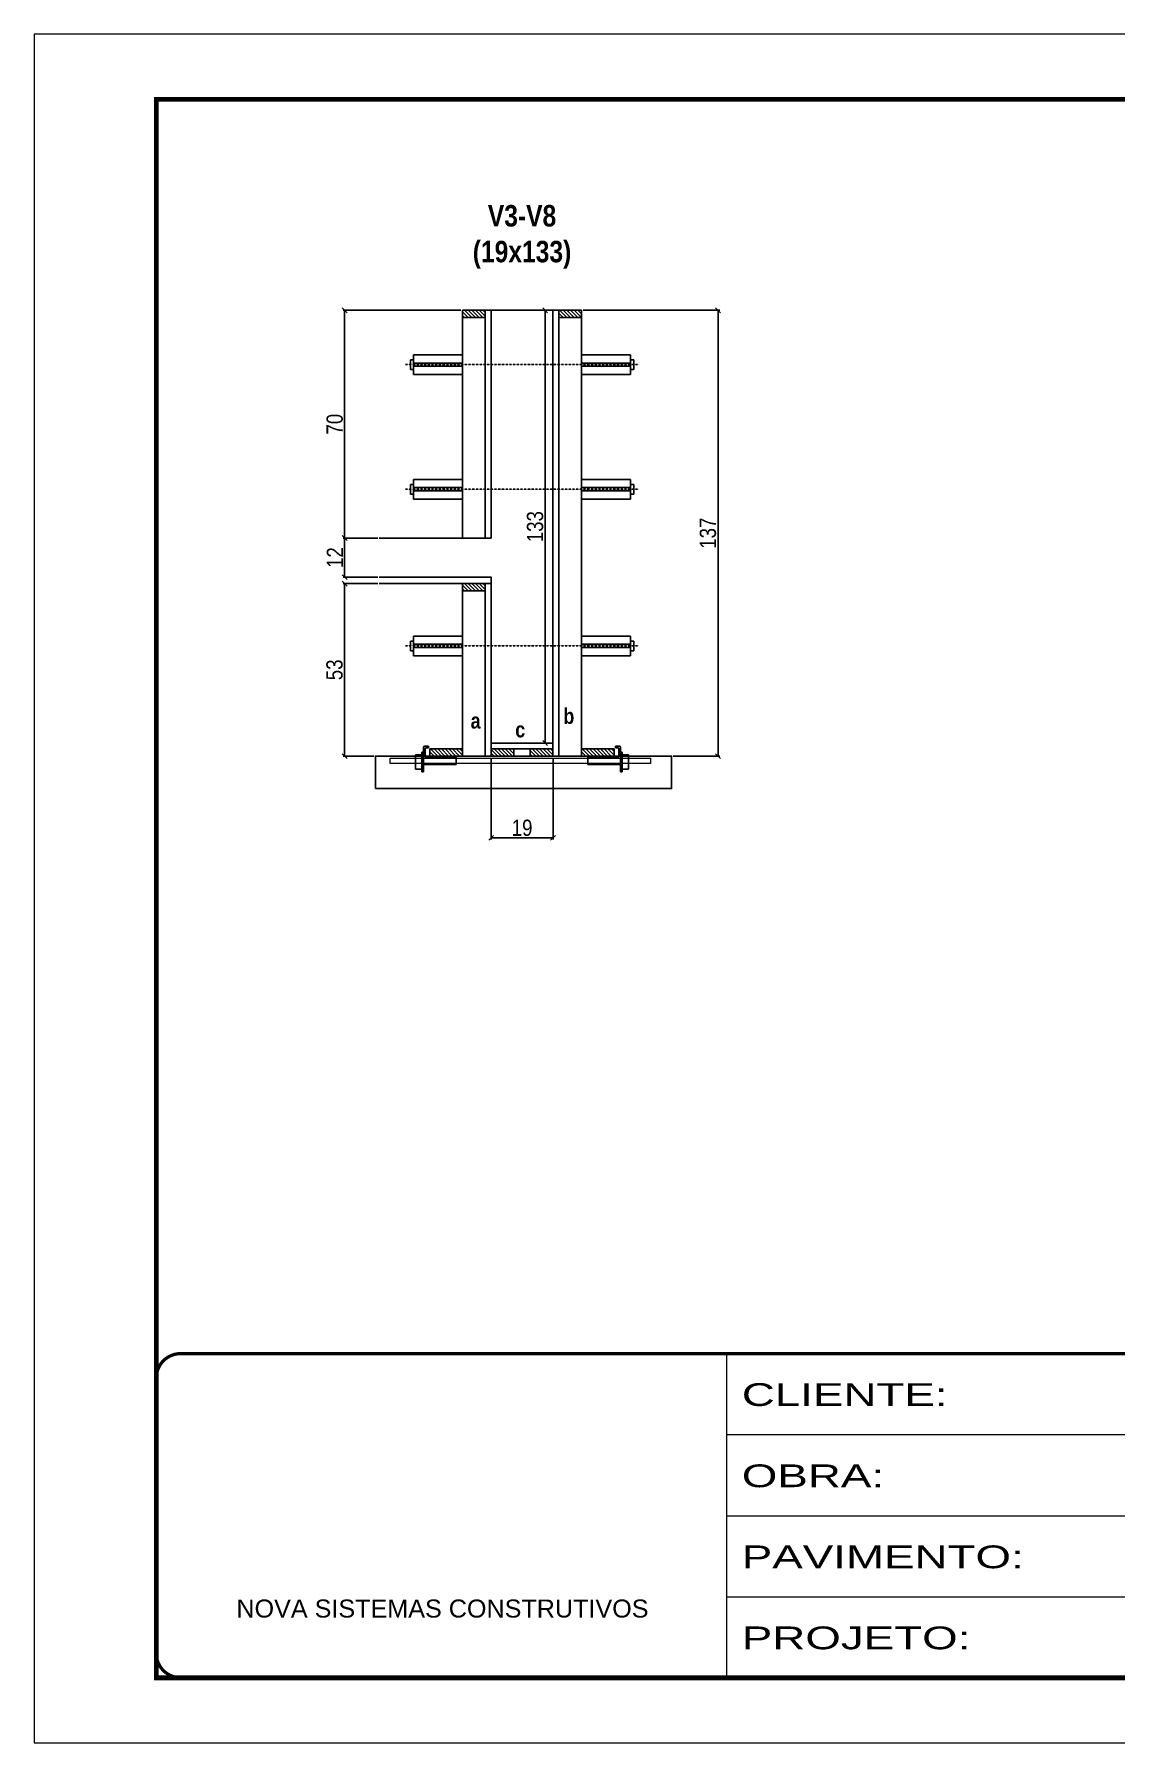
# Model space of a CAD drawing. Extents: x 3330 to 22105, y 1197 to 30204.
# Drawn here: x 16030 to 16694, y 23020 to 24070 of the extents above; entities that cross this region are included whole.
import ezdxf

# ---------------------------------------------------------------- set-up
doc = ezdxf.new("R2010")
doc.units = 0
for name, pattern in [('CONTINUO', [0]), ('DASHED', [0.75, 0.5, -0.25]), ('HIDDEN', [0.375, 0.25, -0.125])]:
    doc.linetypes.add(name, pattern=pattern)
for name, color, linetype in [('barrote', 251, 'Continuous'), ('COTA', 241, 'Continuous'), ('detalhes', 4, 'Continuous'), ('NOMENCLATURA', 7, 'Continuous'), ('Painéis', 200, 'Continuous'), ('presilha', 1, 'Continuous'), ('SARR_2.2x10', 60, 'Continuous'), ('SARR_2.2x7', 40, 'Continuous'), ('SARR_3.5x7', 81, 'Continuous'), ('TENSOR', 3, 'Continuous')]:
    doc.layers.add(name, color=color, linetype=linetype)
for name, color, linetype, lineweight in [('CONCRETO', 251, 'Continuous', 25), ('Folhas', 255, 'Continuous', 9), ('SARRAFO DE PRESSAO', 251, 'DASHED', 9), ('SCO-___-LAJ', 2, 'Continuous', 0)]:
    doc.layers.add(name, color=color, linetype=linetype, lineweight=lineweight)
doc.styles.add('ARIAL', font='arial.ttf')
doc.styles.add('COTA TECNICA 2X', font='techl___.ttf', dxfattribs={"height": 10})
doc.styles.add('TECNICA', font='techb___.ttf', dxfattribs={"height": 10})
doc.styles.add('Tecnologia', font='')
doc.styles.get('Tecnologia').set_extended_font_data('Forgotten Futurist')
doc.dimstyles.new('SECAO', dxfattribs={"dimscale": 0.333333, "dimtxt": 5, "dimasz": 9, "dimexe": 3, "dimexo": 3, "dimgap": 3, "dimtad": 1, "dimdec": 1, "dimlfac": 0.5, "dimzin": 12, "dimdsep": 46, "dimtxsty": 'COTA TECNICA 2X', "dimblk1": 'OBLIQUE', "dimblk2": 'OBLIQUE', "dimsah": 1, "dimcen": 0.9, "dimclrd": 4, "dimclre": 4, "dimclrt": 240, "dimadec": 1, "dimazin": 3, "dimtfac": 1, "dimtdec": 1, "dimtmove": 0, "dimatfit": 3, "dimfxl": 1, "dimtolj": 1, "dimtzin": 12, "dimarcsym": 0})

# ---------------------------------------------------------------- blocks, each defined once
blk = doc.blocks.new('9999999999')
at = {"color": 30, "linetype": 'CONTINUO'}
for p, q in [((98564.6, 34230.2), (98564.6, 34429.4)), ((98564.6, 34379.6), (99584, 34379.6)), ((98564.6, 34329.8), (99488, 34329.8)), ((98564.6, 34280), (99488, 34280))]:
    blk.add_line(p, q, dxfattribs=at)
at = {"color": 30, "linetype": 'CONTINUO', "const_width": 2}
blk.add_lwpolyline([(99584, 34230.2), (99584, 34414.4, 0.414214), (99569, 34429.4), (98229, 34429.4, 0.414214), (98214, 34414.4), (98214, 34245.2, 0.414214), (98229, 34230.2), (99584, 34230.2)], format="xyb", dxfattribs=at)
at = {"layer": 'Folhas'}
blk.add_lwpolyline([(98139, 34190.2), (99624, 34190.2), (99624, 35240.2), (98139, 35240.2)], close=True, dxfattribs=at)
at = {"layer": 'Folhas', "color": 30, "const_width": 3}
blk.add_lwpolyline([(98214, 34230.2), (99584, 34230.2), (99584, 35200.2), (98214, 35200.2)], close=True, dxfattribs=at)
at = {"color": 7, "linetype": 'Continuous', "ltscale": 5, "style": 'ARIAL'}
blk.add_text('NOVA SISTEMAS CONSTRUTIVOS', height=11.059, dxfattribs=at).set_placement((98263.2, 34267.2))
at = {"layer": 'Folhas', "color": 7, "style": 'Tecnologia', "width": 1.5}
for s, p in [('CLIENTE:', (98573.7, 34397.2)), ('OBRA:', (98573.7, 34347.3)), ('PAVIMENTO:', (98573.7, 34297.5)), ('PROJETO:', (98573.7, 34247.7))]:
    blk.add_text(s, height=14, dxfattribs=at).set_placement(p)
blk = doc.blocks.new('_Oblique')
at = {"color": 0, "linetype": 'ByBlock', "lineweight": -2}
blk.add_line((-0.5, -0.5), (0.5, 0.5), dxfattribs=at)
blk = doc.blocks.new('*D3781')
at = {"layer": 'COTA', "color": 4, "lineweight": -2, "transparency": 16777216}
for p, q in [((16240.6, 23732.6), (16219.3, 23732.6)), ((16220.3, 23732.6), (16220.3, 23626.6)), ((16238.2, 23626.6), (16219.3, 23626.6))]:
    blk.add_line(p, q, dxfattribs=at)
at = {"layer": 'Defpoints', "color": 0, "transparency": 16777216}
for p in [(16241.6, 23732.6), (16220.3, 23626.6), (16239.2, 23626.6)]:
    blk.add_point(p, dxfattribs=at)
at = {"layer": 'COTA', "color": 4, "lineweight": -2, "transparency": 16777216, "xscale": 3, "yscale": 3, "zscale": 3}
for p, rotation in [((16220.3, 23732.6), 90), ((16220.3, 23626.6), 270)]:
    blk.add_blockref('_Oblique', p, dxfattribs=dict(at, rotation=rotation))
at = {"layer": 'COTA', "color": 240, "transparency": 16777216, "insert": (16214.1, 23679.6), "char_height": 10, "attachment_point": 5, "rotation": 90, "style": 'COTA TECNICA 2X'}
blk.add_mtext('\\A1;53', dxfattribs=at)
blk = doc.blocks.new('*D3782')
at = {"layer": 'COTA', "color": 4, "lineweight": -2, "transparency": 16777216}
for p, q in [((16240.6, 23760.6), (16219.3, 23760.6)), ((16220.3, 23736.6), (16220.3, 23760.6)), ((16240.6, 23736.6), (16219.3, 23736.6))]:
    blk.add_line(p, q, dxfattribs=at)
at = {"layer": 'Defpoints', "color": 0, "transparency": 16777216}
for p in [(16220.3, 23760.6), (16241.6, 23760.6), (16241.6, 23736.6)]:
    blk.add_point(p, dxfattribs=at)
at = {"layer": 'COTA', "color": 4, "lineweight": -2, "transparency": 16777216, "xscale": 3, "yscale": 3, "zscale": 3}
for p, rotation in [((16220.3, 23760.6), 90), ((16220.3, 23736.6), 270)]:
    blk.add_blockref('_Oblique', p, dxfattribs=dict(at, rotation=rotation))
at = {"layer": 'COTA', "color": 240, "transparency": 16777216, "insert": (16214.3, 23748.6), "char_height": 10, "attachment_point": 5, "rotation": 90, "style": 'COTA TECNICA 2X'}
blk.add_mtext('\\A1;12', dxfattribs=at)
blk = doc.blocks.new('*D3783')
at = {"layer": 'COTA', "color": 4, "lineweight": -2, "transparency": 16777216}
for p, q in [((16291.7, 23900.6), (16219.3, 23900.6)), ((16220.3, 23760.6), (16220.3, 23900.6)), ((16240.6, 23760.6), (16219.3, 23760.6))]:
    blk.add_line(p, q, dxfattribs=at)
at = {"layer": 'Defpoints', "color": 0, "transparency": 16777216}
for p in [(16220.3, 23900.6), (16292.7, 23900.6), (16241.6, 23760.6)]:
    blk.add_point(p, dxfattribs=at)
at = {"layer": 'COTA', "color": 4, "lineweight": -2, "transparency": 16777216, "xscale": 3, "yscale": 3, "zscale": 3}
for p, rotation in [((16220.3, 23900.6), 90), ((16220.3, 23760.6), 270)]:
    blk.add_blockref('_Oblique', p, dxfattribs=dict(at, rotation=rotation))
at = {"layer": 'COTA', "color": 240, "transparency": 16777216, "insert": (16214.2, 23830.6), "char_height": 10, "attachment_point": 5, "rotation": 90, "style": 'COTA TECNICA 2X'}
blk.add_mtext('\\A1;70', dxfattribs=at)
blk = doc.blocks.new('*D3784')
at = {"layer": 'COTA', "color": 4, "lineweight": -2, "transparency": 16777216}
for p, q in [((16347.3, 23900.6), (16342.5, 23900.6)), ((16343.5, 23900.6), (16343.5, 23634.6)), ((16347.3, 23634.6), (16342.5, 23634.6))]:
    blk.add_line(p, q, dxfattribs=at)
at = {"layer": 'Defpoints', "color": 0, "transparency": 16777216}
for p in [(16348.3, 23900.6), (16343.5, 23634.6), (16348.3, 23634.6)]:
    blk.add_point(p, dxfattribs=at)
at = {"layer": 'COTA', "color": 4, "lineweight": -2, "transparency": 16777216, "xscale": 3, "yscale": 3, "zscale": 3}
for p, rotation in [((16343.5, 23900.6), 90), ((16343.5, 23634.6), 270)]:
    blk.add_blockref('_Oblique', p, dxfattribs=dict(at, rotation=rotation))
at = {"layer": 'COTA', "color": 240, "transparency": 16777216, "insert": (16337.3, 23767.6), "char_height": 10, "attachment_point": 5, "rotation": 90, "style": 'COTA TECNICA 2X'}
blk.add_mtext('\\A1;133', dxfattribs=at)
blk = doc.blocks.new('PRESILHA METÁLICA 1')
at = {"layer": 'presilha'}
for p, q in [((7.5, 10.6), (7.5, 19.9)), ((12, 21), (8.6, 21)), ((9, 11.6), (9, 18.9)), ((12, 19.5), (9.6, 19.5)), ((12, 21), (12, 19.5)), ((0, 13), (6, 13)), ((0, 13), (0, 0)), ((6, 0), (0, 0)), ((6, 15.5), (7.5, 15.5)), ((6, -2.5), (6, 15.5)), ((6, 13), (6, 0)), ((7.5, 15.5), (7.5, -2.5)), ((37.5, 4.1), (7.5, 4.1)), ((37.5, 11), (9.6, 11)), ((37.5, 11), (37.5, 4.1)), ((7.5, -2.5), (6, -2.5))]:
    blk.add_line(p, q, dxfattribs=at)
for centre, radius, start, end in [((8.6, 19.9), 1.14, 90, 180), ((9.6, 18.9), 0.57, 90, 180), ((9.6, 11.6), 0.57, 180, 270)]:
    blk.add_arc(centre, radius, start, end, dxfattribs=at)
blk = doc.blocks.new('*D3785')
at = {"layer": 'COTA', "color": 4, "lineweight": -2, "transparency": 16777216}
for p, q in [((16310.3, 23625.6), (16310.3, 23575.4)), ((16348.3, 23625.6), (16348.3, 23575.4)), ((16310.3, 23576.4), (16348.3, 23576.4))]:
    blk.add_line(p, q, dxfattribs=at)
at = {"layer": 'Defpoints', "color": 0, "transparency": 16777216}
for p in [(16310.3, 23626.6), (16348.3, 23626.6), (16348.3, 23576.4)]:
    blk.add_point(p, dxfattribs=at)
at = {"layer": 'COTA', "color": 4, "lineweight": -2, "transparency": 16777216, "xscale": 3, "yscale": 3, "zscale": 3, "rotation": 180}
blk.add_blockref('_Oblique', (16310.3, 23576.4), dxfattribs=at)
at = {"layer": 'COTA', "color": 4, "lineweight": -2, "transparency": 16777216, "xscale": 3, "yscale": 3, "zscale": 3}
blk.add_blockref('_Oblique', (16348.3, 23576.4), dxfattribs=at)
at = {"layer": 'COTA', "color": 240, "transparency": 16777216, "insert": (16329.3, 23582.5), "char_height": 10, "attachment_point": 5, "style": 'COTA TECNICA 2X'}
blk.add_mtext('\\A1;19', dxfattribs=at)
blk = doc.blocks.new('*D3786')
at = {"layer": 'COTA', "color": 4, "lineweight": -2, "transparency": 16777216}
for p, q in [((16366.9, 23900.6), (16450.7, 23900.6)), ((16449.7, 23626.6), (16449.7, 23900.6)), ((16422.1, 23626.6), (16450.7, 23626.6))]:
    blk.add_line(p, q, dxfattribs=at)
at = {"layer": 'Defpoints', "color": 0, "transparency": 16777216}
for p in [(16365.9, 23900.6), (16449.7, 23900.6), (16421.1, 23626.6)]:
    blk.add_point(p, dxfattribs=at)
at = {"layer": 'COTA', "color": 4, "lineweight": -2, "transparency": 16777216, "xscale": 3, "yscale": 3, "zscale": 3}
for p, rotation in [((16449.7, 23900.6), 90), ((16449.7, 23626.6), 270)]:
    blk.add_blockref('_Oblique', p, dxfattribs=dict(at, rotation=rotation))
at = {"layer": 'COTA', "color": 240, "transparency": 16777216, "insert": (16443.5, 23763.6), "char_height": 10, "attachment_point": 5, "rotation": 90, "style": 'COTA TECNICA 2X'}
blk.add_mtext('\\A1;137', dxfattribs=at)

msp = doc.modelspace()

# ---------------------------------------------------------------- hatches: boundary and pattern name
at = {"layer": 'SARR_2.2x10'}
h = msp.add_hatch(dxfattribs=at)
h.set_pattern_fill('ANSI31', color=256, scale=0.5, angle=90)
h.set_pattern_definition([(135, (49466.2005, -99885.5428), (-1.122532015, -1.122532015), [])])
h.paths.add_polyline_path([(16272.66, 23631.03), (16272.66, 23626.63), (16292.66, 23626.63), (16292.66, 23631.03)])
h = msp.add_hatch(dxfattribs=at)
h.set_pattern_fill('ANSI31', color=256, scale=0.5, angle=90)
h.set_pattern_definition([(135, (49559.4005, -99885.5428), (-1.122532015, -1.122532015), [])])
h.paths.add_polyline_path([(16365.86, 23631.03), (16365.86, 23626.63), (16385.86, 23626.63), (16385.86, 23631.03)])
at = {"layer": 'SARR_2.2x7'}
h = msp.add_hatch(dxfattribs=at)
h.set_pattern_fill('ANSI31', color=256, scale=0.5, angle=90)
h.set_pattern_definition([(135, (49460.2005, -99615.9428), (-1.122532015, -1.122532015), [])])
h.paths.add_polyline_path([(16306.66, 23900.63), (16306.66, 23896.23), (16292.66, 23896.23), (16292.66, 23900.63)])
h = msp.add_hatch(dxfattribs=at)
h.set_pattern_fill('ANSI31', color=256, scale=0.5, angle=90)
h.set_pattern_definition([(135, (49460.2005, -99615.9428), (-1.122532015, -1.122532015), [])])
h.paths.add_polyline_path([(16351.86, 23900.63), (16351.86, 23896.23), (16365.86, 23896.23), (16365.86, 23900.63)])
h = msp.add_hatch(dxfattribs=at)
h.set_pattern_fill('ANSI31', color=256, scale=0.5, angle=90)
h.set_pattern_definition([(135, (49460.2005, -99783.9428), (-1.122532015, -1.122532015), [])])
h.paths.add_polyline_path([(16306.66, 23732.63), (16306.66, 23728.23), (16292.66, 23728.23), (16292.66, 23732.63)])
h = msp.add_hatch(dxfattribs=at)
h.set_pattern_fill('ANSI31', color=256, scale=0.5, angle=90)
h.set_pattern_definition([(135, (49545.8005, -99885.5428), (-1.122532015, -1.122532015), [])])
h.paths.add_polyline_path([(16324.26, 23626.63), (16324.26, 23631.03), (16310.26, 23631.03), (16310.26, 23626.63)])
h = msp.add_hatch(dxfattribs=at)
h.set_pattern_fill('ANSI31', color=256, scale=0.5, angle=90)
h.set_pattern_definition([(135, (49483.8005, -99885.5428), (-1.122532015, -1.122532015), [])])
h.paths.add_polyline_path([(16334.26, 23626.63), (16334.26, 23631.03), (16348.26, 23631.03), (16348.26, 23626.63)])

# ---------------------------------------------------------------- linework, layer by layer
at = {"ltscale": 3}
for p, q in [((16260.66, 23870.16), (16260.66, 23864.16)), ((16262.66, 23870.16), (16260.66, 23870.16)), ((16262.66, 23873.16), (16262.66, 23861.16)), ((16262.66, 23873.16), (16292.66, 23873.16)), ((16292.66, 23868.16), (16262.66, 23868.16)), ((16395.86, 23873.16), (16365.86, 23873.16)), ((16365.86, 23868.16), (16395.86, 23868.16)), ((16395.86, 23873.16), (16395.86, 23861.16)), ((16395.86, 23870.16), (16397.86, 23870.16)), ((16397.86, 23870.16), (16397.86, 23864.16)), ((16262.66, 23864.16), (16260.66, 23864.16)), ((16292.66, 23866.16), (16262.66, 23866.16)), ((16262.66, 23861.16), (16292.66, 23861.16)), ((16365.86, 23866.16), (16395.86, 23866.16)), ((16395.86, 23861.16), (16365.86, 23861.16)), ((16395.86, 23864.16), (16397.86, 23864.16)), ((16260.66, 23793.58), (16260.66, 23787.58)), ((16262.66, 23793.58), (16260.66, 23793.58)), ((16262.66, 23796.58), (16262.66, 23784.58)), ((16262.66, 23796.58), (16292.66, 23796.58)), ((16395.86, 23796.58), (16365.86, 23796.58)), ((16395.86, 23796.58), (16395.86, 23784.58)), ((16395.86, 23793.58), (16397.86, 23793.58)), ((16397.86, 23793.58), (16397.86, 23787.58)), ((16262.66, 23787.58), (16260.66, 23787.58)), ((16292.66, 23791.58), (16262.66, 23791.58)), ((16292.66, 23789.58), (16262.66, 23789.58)), ((16262.66, 23784.58), (16292.66, 23784.58)), ((16365.86, 23791.58), (16395.86, 23791.58)), ((16365.86, 23789.58), (16395.86, 23789.58)), ((16395.86, 23784.58), (16365.86, 23784.58)), ((16395.86, 23787.58), (16397.86, 23787.58)), ((16262.66, 23700.31), (16262.66, 23688.31)), ((16262.66, 23700.31), (16292.66, 23700.31)), ((16395.86, 23700.31), (16365.86, 23700.31)), ((16395.86, 23700.31), (16395.86, 23688.31)), ((16260.66, 23697.31), (16260.66, 23691.31)), ((16262.66, 23697.31), (16260.66, 23697.31)), ((16262.66, 23691.31), (16260.66, 23691.31)), ((16292.66, 23695.31), (16262.66, 23695.31)), ((16292.66, 23693.31), (16262.66, 23693.31)), ((16262.66, 23688.31), (16292.66, 23688.31)), ((16365.86, 23695.31), (16395.86, 23695.31)), ((16365.86, 23693.31), (16395.86, 23693.31)), ((16395.86, 23688.31), (16365.86, 23688.31)), ((16395.86, 23697.31), (16397.86, 23697.31)), ((16395.86, 23691.31), (16397.86, 23691.31)), ((16397.86, 23697.31), (16397.86, 23691.31))]:
    msp.add_line(p, q, dxfattribs=at)
at = {"layer": 'barrote'}
msp.add_lwpolyline([(16239.21, 23606.63), (16421.12, 23606.63), (16421.12, 23626.63), (16239.21, 23626.63)], close=True, dxfattribs=at)
at = {"layer": 'CONCRETO', "linetype": 'Continuous'}
for p, q in [((16348.26, 23900.63), (16310.26, 23900.63)), ((16310.26, 23900.63), (16310.26, 23760.63)), ((16348.26, 23626.63), (16348.26, 23900.63)), ((16310.26, 23760.63), (16241.56, 23760.63)), ((16310.26, 23736.63), (16310.26, 23630.63)), ((16310.26, 23634.63), (16348.26, 23634.63)), ((16348.26, 23634.63), (16348.26, 23626.63)), ((16348.26, 23626.63), (16348.26, 23634.63))]:
    msp.add_line(p, q, dxfattribs=at)
at = {"layer": 'Painéis', "linetype": 'Continuous', "elevation": 0}
for points in [[(16306.66, 23760.63), (16306.66, 23900.63), (16310.26, 23900.63), (16310.26, 23760.63)], [(16351.86, 23626.63), (16351.86, 23900.63), (16348.26, 23900.63), (16348.26, 23626.63)], [(16306.66, 23626.63), (16306.66, 23732.63), (16310.26, 23732.63), (16310.26, 23626.63)]]:
    msp.add_lwpolyline(points, close=True, dxfattribs=at)
at = {"layer": 'Painéis', "linetype": 'Continuous'}
msp.add_lwpolyline([(16241.56, 23732.63), (16310.26, 23732.63), (16310.26, 23736.63), (16241.56, 23736.63)], dxfattribs=at)
msp.add_lwpolyline([(16348.26, 23634.63), (16310.26, 23634.63), (16310.26, 23631.03), (16348.26, 23631.03)], close=True, dxfattribs=at)
at = {"layer": 'SARR_2.2x10', "elevation": 0}
for points in [[(16272.66, 23631.03), (16292.66, 23631.03), (16292.66, 23626.63), (16272.66, 23626.63)], [(16365.86, 23631.03), (16385.86, 23631.03), (16385.86, 23626.63), (16365.86, 23626.63)]]:
    msp.add_lwpolyline(points, close=True, dxfattribs=at)
at = {"layer": 'SARR_2.2x7'}
for points in [[(16292.66, 23900.63), (16306.66, 23900.63), (16306.66, 23896.23), (16292.66, 23896.23)], [(16365.86, 23900.63), (16351.86, 23900.63), (16351.86, 23896.23), (16365.86, 23896.23)], [(16292.66, 23732.63), (16306.66, 23732.63), (16306.66, 23728.23), (16292.66, 23728.23)], [(16310.26, 23631.03), (16324.26, 23631.03), (16324.26, 23626.63), (16310.26, 23626.63)], [(16348.26, 23631.03), (16334.26, 23631.03), (16334.26, 23626.63), (16348.26, 23626.63)]]:
    msp.add_lwpolyline(points, close=True, dxfattribs=at)
at = {"layer": 'SARR_3.5x7', "elevation": 0}
for points in [[(16306.66, 23896.23), (16292.66, 23896.23), (16292.66, 23760.63), (16306.66, 23760.63)], [(16351.86, 23896.23), (16365.86, 23896.23), (16365.86, 23626.63), (16351.86, 23626.63)], [(16306.66, 23728.23), (16292.66, 23728.23), (16292.66, 23626.63), (16306.66, 23626.63)]]:
    msp.add_lwpolyline(points, close=True, dxfattribs=at)
at = {"layer": 'SCO-___-LAJ', "color": 1}
msp.add_lwpolyline([(16248.21, 23625.29), (16408.1, 23625.29), (16408.1, 23622.09), (16248.21, 23622.09)], close=True, dxfattribs=at)
at = {"layer": 'TENSOR', "linetype": 'HIDDEN', "ltscale": 0.5}
for p, q in [((16257.66, 23867.16), (16400.86, 23867.16)), ((16257.66, 23790.58), (16400.86, 23790.58)), ((16257.66, 23694.31), (16400.86, 23694.31))]:
    msp.add_line(p, q, dxfattribs=at)

# ---------------------------------------------------------------- block references
at = {"layer": 'presilha', "yscale": 0.6666666666666666, "zscale": 0.6666666666666666}
for p, xscale in [((16263.79, 23618.66), 0.6666666666666666), ((16394.73, 23618.66), -0.6666666666666666)]:
    msp.add_blockref('PRESILHA METÁLICA 1', p, dxfattribs=dict(at, xscale=xscale))
at = {"layer": 'SARRAFO DE PRESSAO', "color": 6, "linetype": 'ByBlock'}
msp.add_blockref('9999999999', (-82109.42, -11169.96), dxfattribs=at)

# ---------------------------------------------------------------- texts
at = {"layer": 'detalhes', "style": 'TECNICA'}
for s, p in [('a', (16297.69, 23643.52)), ('b', (16354.65, 23646.38)), ('c', (16325.08, 23638.1))]:
    msp.add_text(s, height=9.6, dxfattribs=at).set_placement(p)
at = {"layer": 'NOMENCLATURA', "insert": (16329.26, 23965.26), "char_height": 13.2, "attachment_point": 2, "style": 'TECNICA'}
msp.add_mtext_dynamic_manual_height_columns('V3-V8\\P(19x133)', width=300.2766, gutter_width=1, heights=[0], dxfattribs=at)

# ---------------------------------------------------------------- dimensions: what is measured, and where the dimension line sits
at = {"layer": 'COTA'}
for base, p1, p2, picture, middle in [((16220.34, 23900.63), (16241.56, 23760.63), (16292.66, 23900.63), '*D3783', (16214.24, 23830.63)), ((16343.5, 23634.63), (16348.26, 23900.63), (16348.26, 23634.63), '*D3784', (16337.28, 23767.63)), ((16449.73, 23900.63), (16421.12, 23626.63), (16365.86, 23900.63), '*D3786', (16443.51, 23763.63)), ((16220.34, 23760.63), (16241.56, 23736.63), (16241.56, 23760.63), '*D3782', (16214.29, 23748.63)), ((16220.34, 23626.63), (16241.56, 23732.63), (16239.21, 23626.63), '*D3781', (16214.12, 23679.63))]:
    dim = msp.add_linear_dim(base=base, p1=p1, p2=p2, angle=90, dimstyle='SECAO', dxfattribs=at)
    dim.commit()
    dim.dimension.update_dxf_attribs({"geometry": picture, "text_midpoint": middle})
dim = msp.add_linear_dim(base=(16348.26, 23576.41), p1=(16310.26, 23626.63), p2=(16348.26, 23626.63), dimstyle='SECAO', dxfattribs=at)
dim.commit()
dim.dimension.update_dxf_attribs({"geometry": '*D3785', "text_midpoint": (16329.26, 23582.5)})

doc.saveas('drawing.dxf')
